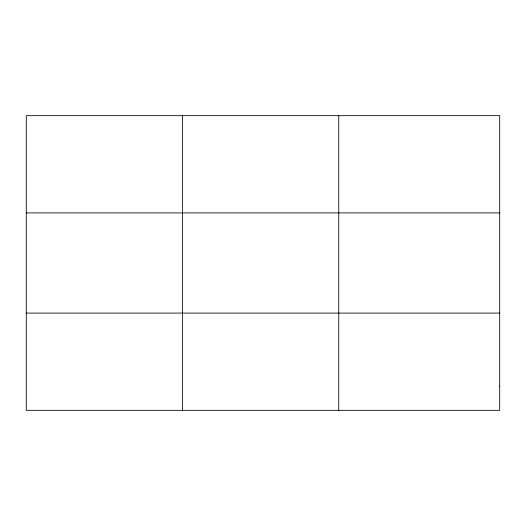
<?xml version="1.0" encoding="UTF-8"?>
<svg xmlns="http://www.w3.org/2000/svg" width="526" height="526" viewBox="0 0 526 526"><rect width="100%" height="100%" fill="white"/><g stroke="black" fill="none" stroke-linecap="round" stroke-linejoin="round"><path stroke-width="0.79" d="M182.522 115.661L182.522 410.339M338.744 115.661L338.744 410.339M26.3 212.905L499.7 212.905M26.3 313.095L499.7 313.095M499.7 386.031L499.7 410.339L26.3 410.339L26.3 115.661L499.7 115.661L499.7 386.031"/></g></svg>
